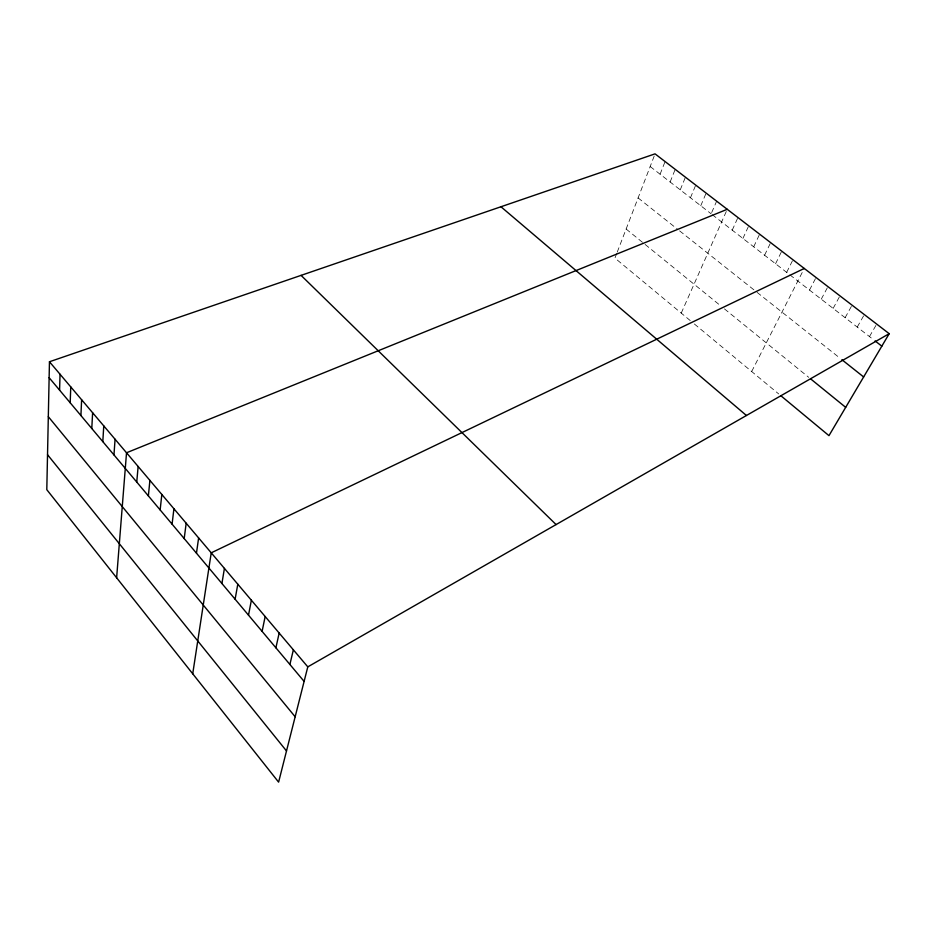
<?xml version="1.0" encoding="UTF-8"?>
<svg xmlns="http://www.w3.org/2000/svg" width="936" height="936" viewBox="0 0 936 936"><rect width="100%" height="100%" fill="white"/><g stroke="black" fill="none" stroke-linecap="round" stroke-linejoin="round"><path stroke-width="0.7" stroke-dasharray="4.68 3.51" d="M616.777 253.317L614.94 258.102L691.037 321.224M617.245 252.112L655.048 153.855M660.102 174.225L665.087 161.554M670.129 182.005L675.207 169.334M680.25 189.844L685.433 177.185M690.464 197.765L695.74 185.106M700.76 205.756L706.142 193.097M711.699 212.542L716.648 201.158M681.244 313.092L727.249 209.301M732.233 230.151L737.942 217.515M742.915 238.434L748.741 225.81M753.702 246.8L759.634 234.175M764.583 255.236L770.644 242.635M775.57 263.753L781.747 251.164M786.661 272.353L792.956 259.763M751.667 371.522L804.27 268.456M809.5 290.066L816.04 277.501M821.258 299.181L827.939 286.638M833.134 308.389L839.943 295.858M845.126 317.69L852.076 305.171M857.236 327.085L864.326 314.578M869.474 336.574L876.704 324.09M650.169 166.526L711.149 213.806M712.202 214.625L873.967 340.06M638.095 197.917L677.383 229.109M679.618 230.876L756.019 291.517M757.084 292.371L839.744 357.973M626.125 229.027L644.05 243.594M645.115 244.448L720.369 305.569M724.452 308.892L808.739 377.348M694.337 323.961L778.717 393.951"/><path stroke-width="1.4" d="M49.456 361.752L46.8 489.68L278.612 782.145L307.792 666.865L889.2 333.684L655.048 153.855L49.456 361.752L307.792 666.865M59.588 390.148L60.044 374.248M70.188 402.761L70.762 386.907M80.917 415.549L81.619 399.73M91.787 428.501L92.617 412.729M102.808 441.628L103.767 425.892M113.97 454.919L115.069 439.241M116.626 577.781L126.524 452.767L727.249 209.301M136.75 482.052L138.13 466.479M148.368 495.893L149.9 480.379M160.15 509.921L161.823 494.465M172.084 524.148L173.921 508.751M184.193 538.563L186.182 523.236M196.466 553.188L198.619 537.931M192.722 673.791L211.232 552.825L804.27 268.456M221.914 583.502L224.418 568.398M235.111 599.215L237.802 584.204M248.508 615.174L251.374 600.233M262.103 631.355L265.169 616.52M275.898 647.794L279.162 633.052M289.891 664.466L293.366 649.83M889.2 333.684L828.968 435.649L780.893 395.764M875.09 340.926L881.829 346.156M841.897 359.693L863.647 376.951M811.009 379.185L845.688 407.347M500.947 206.751L746.437 415.502M301.064 275.371L556.089 524.581M49.128 377.688L304.106 681.396M48.321 416.695L295.156 716.765M47.525 454.709L286.51 750.964"/></g></svg>
